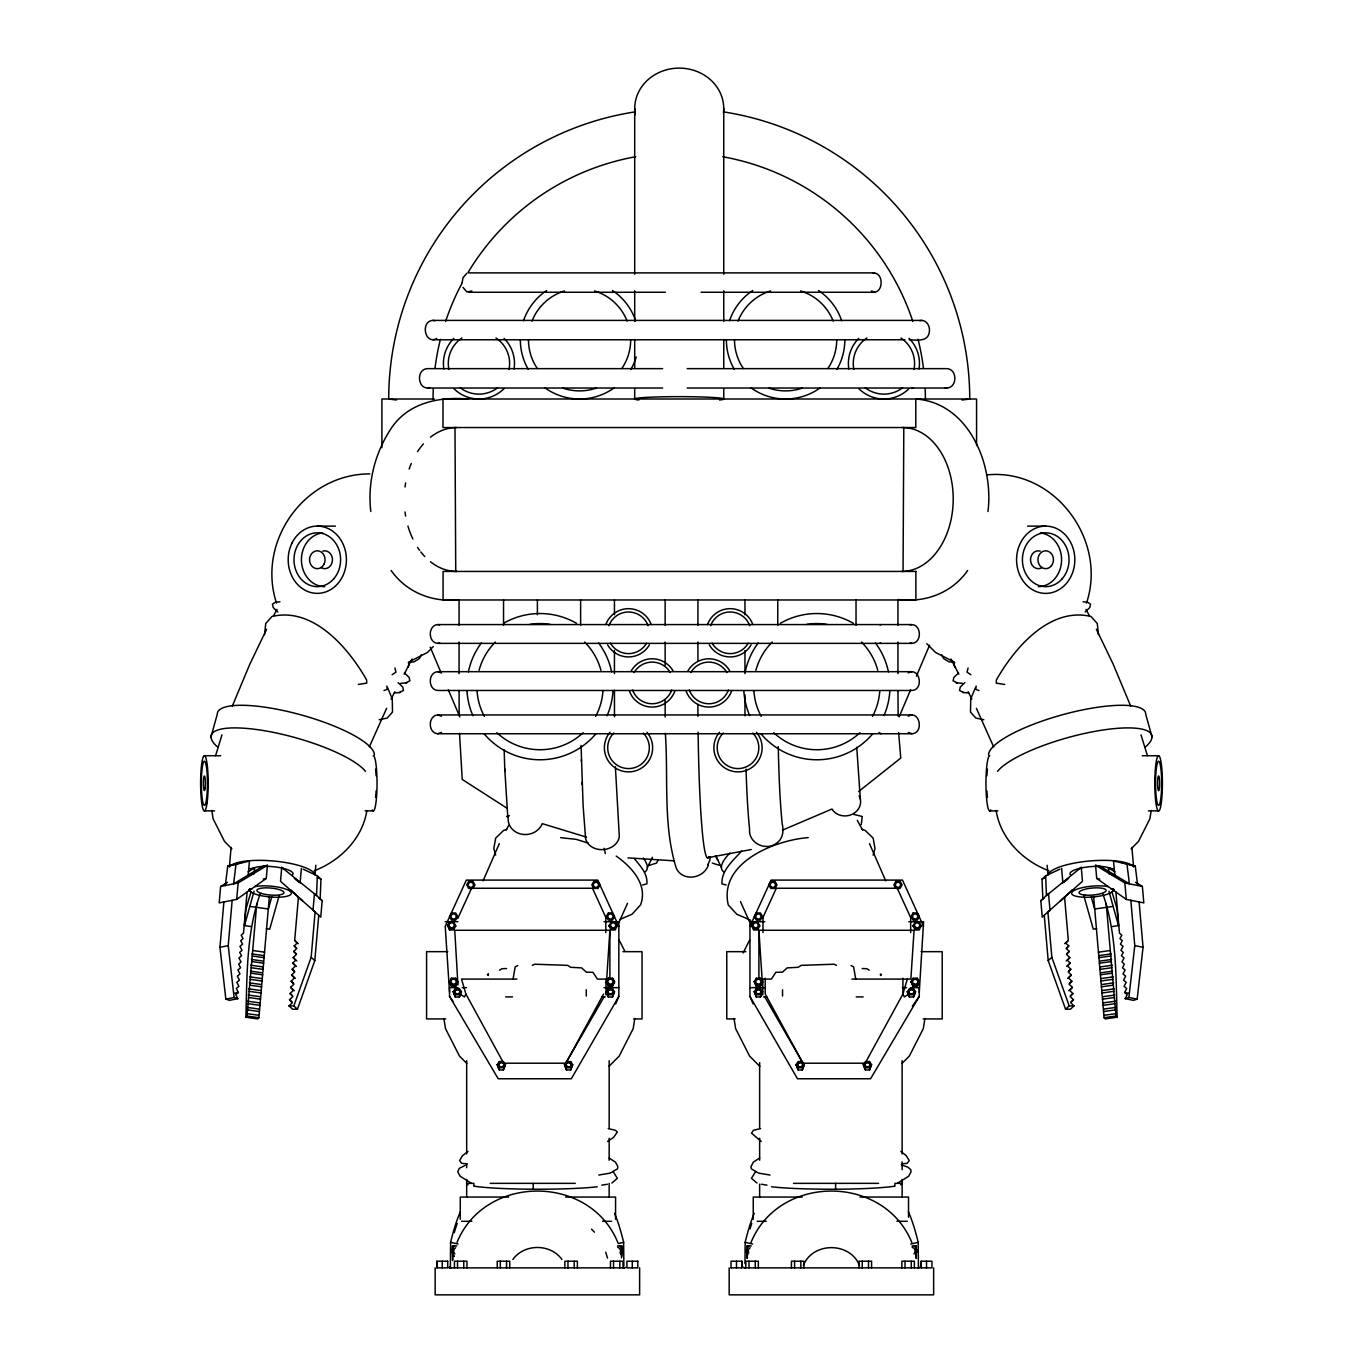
<?xml version="1.0" encoding="UTF-8"?>
<svg xmlns="http://www.w3.org/2000/svg" width="1363" height="1363" viewBox="0 0 1363 1363"><rect width="100%" height="100%" fill="white"/><g stroke="black" fill="none" stroke-linecap="round" stroke-linejoin="round"><path stroke-width="1.5" d="M459.075 690.632L459.178 715.336M614.44 690.24L614.492 716.768M665.127 700.616L665.195 717.006M697.907 704.347L697.907 710.396A159.863 9.78 -90 0 0 697.941 716.342M744.965 694.857L744.965 709.731A151.072 9.234 -90 0 0 744.999 715.814M897.961 690.632L898.132 716.239M449.739 1267.675L449.739 1266.602M452.482 1260.519L452.499 1245.935L456.741 1245.952M452.772 1259.906L452.499 1245.935M747.026 1258.441L747.06 1245.935L751.303 1245.952M747.333 1257.913L747.06 1245.935M609.159 1183.357L609.159 1197.055M903.056 571.438L903.805 427.539M450.369 1267.863L450.608 1242.34A48.591 9.592 -77.3 0 1 460.404 1211.69M744.965 1263.62L745.169 1242.34A48.591 9.592 -77.3 0 1 754.267 1213.291M269.363 896.394L258.902 1017.718L257.794 1018.911L245.885 1017.241C247.061 975.874 246.277 933.553 260.094 894.026M303.165 869.185L317.34 875.813L316.54 895.508L281.732 867.362L280.522 881.282L315.109 911.983L311.156 957.303L293.812 1005.928L297.441 1009.233L314.802 960.625L318.738 915.306M320.169 898.83L320.969 879.135L317.34 875.813M976.095 685.998L975.908 689.405L978.975 690.564M606.705 979.094L609.891 930.282L454.748 930.282L457.934 985.04M919.275 992.281L923.586 921.712L908.763 921.712M227.502 882.304L220.619 886.444L219.187 902.902L236.719 899.393L266.279 878.436L267.421 865.301L262.855 866.221L233.601 883.837L236.003 864.363L249.446 861.007L248.219 875.029L252.785 874.109M247.095 892.032L243.517 933.127L241.183 935.205L243.04 938.647L240.706 940.726L242.563 944.167L239.956 946.348L242.035 950.335L239.684 952.413L241.558 955.787L238.951 957.985L241.012 961.971L238.678 964.118L240.518 967.781L237.912 969.962L239.973 973.949L237.366 976.147L239.445 980.133L236.838 982.331L238.9 986.318L236.293 988.516L238.372 992.503L235.765 994.683L237.826 998.67L229.563 1000.34L225.849 999.147L219.954 947.285L223.89 901.965M229.393 867.055L231.097 847.462M237.826 998.67L234.112 997.495L228.217 945.632L232.17 900.296M236.719 899.393L238.15 882.917L267.421 865.301M251.048 926.55L244.471 925.63L245.902 909.172L251.065 891.709M254.063 873.853L254.591 867.89L249.889 868.827M245.885 1017.241L246.993 1016.048L256.789 903.482M297.441 1009.233L292.619 1009.233L288.99 1005.928L292.312 1002.691L289.518 999.743L292.858 996.506L290.063 993.559L293.386 990.322L290.592 987.374L293.931 984.137L291.137 981.207L294.459 977.97L291.665 975.022L294.664 972.04L292.176 969.212L295.515 965.975L292.721 963.028L295.669 960.336L293.181 957.593L296.521 954.356L293.727 951.408L296.691 948.631L294.204 945.888L297.168 943.128L294.681 940.368L298.429 897.212L302.075 900.534M300.167 882.389L301.393 868.367M315.841 865.266L314.989 875.046A43.071 11.108 5 0 0 275.973 861.246A43.071 11.108 5 0 0 230.228 866.187M322.179 900.67L320.748 917.129L313.03 910.092L314.461 893.617L322.179 900.67L318.908 898.047M462.142 282.567L463.011 277.728L466.93 273.213M987.954 511.483C993.951 464.63 968.906 402.818 915.8 399.001L915.8 427.539L442.992 427.539L442.992 399.001L976.572 399.001L976.572 445.582M264.558 634.664L265.734 623.487L272.004 616.485C313.234 606.62 348.604 648.038 366.647 680.018L366.698 683.153L358.316 684.465M1115.905 892.032L1119.483 933.127L1121.817 935.205L1119.96 938.647L1122.294 940.726L1120.437 944.167L1123.044 946.348L1120.965 950.335L1123.316 952.413L1121.442 955.787L1124.049 957.985L1121.988 961.971L1124.322 964.118L1122.482 967.781L1125.088 969.962L1123.027 973.949L1125.634 976.147L1123.555 980.133L1126.162 982.331L1124.1 986.318L1126.707 988.516L1124.628 992.503L1127.235 994.683L1125.174 998.67L1128.888 997.495L1134.783 945.632L1130.83 900.296M1125.174 998.67L1133.437 1000.34L1137.151 999.147L1143.046 947.285L1139.11 901.965M225.321 885.507L227.74 866.033L241.183 862.677M366.868 810.508C362.558 838.552 340.069 860.99 314.103 870.787M1086.498 603.076C1107.676 539.952 1054.195 468.191 987.102 474.886M1151.19 810.508L1149.878 818.839L1138.497 841.397L1131.12 848.859M634.8 1018.468L633.182 1028.639L619.16 1056.138L608.988 1066.326M924.915 1018.468L923.313 1028.639L909.291 1056.138L902.016 1063.413M1102.906 894.026C1116.723 933.553 1115.939 975.874 1117.115 1017.241L1105.206 1018.911L1104.098 1017.718L1093.637 896.394M1117.115 1017.241L1116.007 1016.048L1106.211 903.482M513.084 979.094L515.146 966.912L517.804 965.549M215.61 755.613L221.982 734.827M968.071 667.972L967.066 672.18L970.882 674.702M861.263 824.598L862.234 816.488L854.005 814.461M244.471 925.63L254.046 891.198M211.009 736.838L217.279 714.212A81.337 20.326 15.5 0 1 295.839 713.496A81.337 20.326 15.5 0 1 374.399 754.881M271.782 896.837L268.358 909.002L249.872 906.429M279.159 895.644L269.721 929.14L266.33 928.68M907.298 979.094L902.919 994.019L865.13 1063.208L802.994 1063.208L764.745 996.915M232.306 706.119L249.821 664.19L266.62 629.263M873.104 855.112L875.012 848.604L873.138 838.126L865.164 830.408L862.183 829.437M483.047 880.907L499.301 843.646M975.329 687.855L970.729 698.963L970.507 712.082L975.806 718.062L983.796 719.698M369.322 746.89L386.615 708.317M615.684 1003.918L618.836 996.404L618.836 921.712L604.013 921.712M899.12 716.887L910.637 689.763M916.396 676.201L929.566 645.193M618.989 922.325L627.508 903.328M457.9 918.168L471.564 888.25L592.479 888.25L606.16 918.168M749.957 926.329L771.1 880.089L902.476 880.089L923.586 926.329M762.65 918.168L776.331 888.25L895.15 888.25M516.935 979.094L461.512 979.094L465.89 994.019L464.493 996.915L460.081 994.223M404.181 674.157L412.018 659.028M421.303 654.751L419.412 658.55L414.062 661.856L410.178 662.111M647.374 867.464L652.4 857.327M708.334 865.079C703.87 878.743 682.488 882.168 676.235 868.044C662.81 825.007 668.483 777.915 665.348 733.345M391.13 699.1L394.844 691.723M743.091 952.976L749.633 940.146M273.282 616.4L277.013 609.414M658.21 859.883L656.523 863.069L649.384 865.335M506.303 829.914L508.689 825.399M465.89 994.019L503.68 1063.208L565.815 1063.208L603.605 994.019M620.881 1254.659L622.942 1251.03L619.773 1245.629M915.442 1254.659L917.486 1251.03L914.317 1245.629M565.815 1063.208L604.048 996.915M618.836 996.404L571.336 1078.763L498.211 1078.763L449.534 996.404L449.534 987.664L458.002 987.664M751.524 926.533L753.569 921.933L757.692 921.899L759.787 926.465M751.524 925.409L753.62 929.975L757.743 929.941L759.787 925.341M754.267 981.701L756.295 978.242L760.435 978.208L762.53 981.65L760.486 986.25L756.363 986.284L754.267 981.701L756.363 986.284M760.486 986.25L762.53 981.65M913.023 926.533L915.05 921.933L919.19 921.899L921.269 926.465M913.023 925.409L915.118 929.975L919.241 929.941L921.269 925.341M911.063 981.701L913.091 978.242L917.231 978.208L919.326 981.65L917.282 986.25L913.159 986.284L911.063 981.701L913.159 986.284M917.282 986.25L919.326 981.65M454.475 1245.629L451.306 1251.03L454.39 1256.465M457.014 1242.392C485.075 1173.952 589.719 1173.952 617.78 1242.392M749.037 1245.629L745.868 1251.03L747.929 1254.659M751.03 1242.392C779.091 1173.952 883.735 1173.952 911.796 1242.392M803.318 1265.528C812.706 1241.693 850.12 1241.693 859.508 1265.528M910.808 987.664L919.275 987.664L919.275 996.404L870.582 1078.763L797.474 1078.763L749.957 996.404L749.957 921.712L764.779 921.712M455.787 925.409L453.692 929.975L449.569 929.941L447.524 925.341L449.62 921.899L453.743 921.933L455.787 926.533M449.483 981.65L451.579 978.208L455.702 978.242L457.747 981.701L455.651 986.284L451.511 986.25L449.483 981.65L451.511 986.25M449.483 982.774L451.579 978.208M455.651 986.284L457.747 981.701M609.022 926.465L611.118 921.899L615.241 921.933L617.269 926.533M609.022 925.341L611.05 929.941L615.19 929.975L617.269 925.409M606.279 981.65L608.375 978.208L612.498 978.242L614.543 981.701L612.447 986.284L608.324 986.25L606.279 981.65L608.324 986.25M606.279 982.774L608.375 978.208M612.447 986.284L614.543 981.701M754.267 991.736L756.295 988.618L760.435 988.601L762.53 991.668L760.486 996.983L756.363 997.017L754.267 991.736L756.363 997.017M760.486 996.983L762.53 991.668M796.06 1064.69L798.105 1061.59L802.228 1061.556L804.323 1064.639L802.296 1069.938L798.156 1069.972L796.06 1064.69L798.156 1069.972M802.296 1069.938L804.323 1064.639M907.332 991.736L909.36 988.618L913.483 988.601L915.578 991.668L913.551 996.983L909.411 997.017L907.332 991.736L909.411 997.017M863.324 1064.69L865.352 1061.59L869.492 1061.556L871.587 1064.639L869.543 1069.938L865.42 1069.972L863.324 1064.69L865.42 1069.972M913.551 996.983L915.578 991.668M869.543 1069.938L871.587 1064.639M453.215 991.668L455.31 988.601L459.45 988.618L461.478 991.736L459.382 997.017L455.259 996.983L453.215 991.668L455.259 996.983M459.382 997.017L461.478 991.736M497.222 1064.639L499.318 1061.556L503.441 1061.59L505.486 1064.69L503.39 1069.972L499.267 1069.938L497.222 1064.639L499.267 1069.938M503.39 1069.972L505.486 1064.69M606.279 991.668L608.375 988.601L612.498 988.618L614.543 991.736L612.447 997.017L608.324 996.983L606.279 991.668L608.324 996.983M606.279 993.866L608.375 988.601M564.486 1064.639L566.565 1061.556L570.705 1061.59L572.733 1064.69L570.637 1069.972L566.514 1069.938L564.486 1064.639L566.514 1069.938M612.447 997.017L614.543 991.736M570.637 1069.972L572.733 1064.69M912.341 1006.286L919.275 996.404M902.119 1183.357L900.909 1184.788L900.909 1183.357L894.929 1183.357L894.929 1186.151A71.387 5.52 0 0 1 835.604 1189.217A71.455 5.537 0 0 1 771.543 1186.781M1060.925 900.534L1064.571 897.212L1068.319 940.368L1065.832 943.128L1068.796 945.888L1066.309 948.631L1069.274 951.408L1066.479 954.356L1069.819 957.593L1067.331 960.336L1070.279 963.028L1067.485 965.975L1070.824 969.212L1068.336 972.04L1071.335 975.022L1068.541 977.97L1071.863 981.207L1069.069 984.137L1072.408 987.374L1069.614 990.322L1072.937 993.559L1070.142 996.506L1073.482 999.743L1070.688 1002.691L1074.01 1005.928L1070.381 1009.233L1065.559 1009.233L1048.198 960.625L1044.262 915.306M967.611 570.552C952.038 592.939 925 603.008 898.37 599.499M512.897 1259.429C524.363 1243.499 550.431 1243.499 561.897 1259.429M741.54 851.091C733.362 860.445 721.248 870.241 721.947 883.837L726.189 885.013M433.298 646.607L427.522 652.417L409.275 661.771M958.513 672.981L953.896 677.394L953.095 680.801L957.405 682.965M964.902 682.59L960.302 687.003L959.501 690.411L963.811 692.574M1085.169 612.004L1089.77 607.591L1090.57 604.184L1087.487 602.139L1083.04 601.782M1060.363 901.011L1072.408 889.749M1042.831 898.83L1042.031 879.135L1045.66 875.813L1059.835 869.185M1040.821 900.67L1048.539 893.617L1049.97 910.092L1042.252 917.129L1040.821 900.67L1044.092 898.047M1079.206 869.253L1081.268 867.362L1082.478 881.282L1047.891 911.983L1051.844 957.303L1069.188 1005.928L1065.559 1009.233M1064.673 943.69L1068.319 940.368M1048.198 960.625L1051.844 957.303M1066.377 948.103L1068.796 945.888M1066.854 953.623L1069.274 951.408M1066.173 960.915L1069.819 957.593M1066.65 966.35L1070.279 963.028M1068.405 971.427L1070.824 969.212M1067.689 978.344L1071.335 975.022M1069.444 983.422L1071.863 981.207M1068.762 990.697L1072.408 987.374M1070.517 995.774L1072.937 993.559M1071.045 1001.958L1073.482 999.743M755.715 1171.499L751.456 1178.314L756.942 1183.05M1081.268 867.362L1046.46 895.508L1045.66 875.813M1062.476 883.088L1067.382 879.135M1063.736 882.287L1068.643 878.351M858.605 791.545L900.756 758.084L898.626 732.561M468.003 1151.377L462.517 1155.688L459.57 1160.56L461.75 1163.355L467.185 1163.866M392.118 674.702L395.934 672.18L394.929 667.972M405.595 682.965L409.905 680.801L409.104 677.394L404.487 672.981M399.189 692.574L403.499 690.411L402.698 687.003L398.098 682.59M499.557 970.217L501.857 968.735L506.576 968.531M471.837 290.966L466.93 291.938L463.011 287.423M908.712 994.223L904.316 996.915L902.919 994.019L902.919 978.191M248.083 871.792L254.591 867.89M759.617 1158.073L753.364 1162.145L750.945 1166.592L751.286 1168.79L758.492 1173.1L770.044 1175.042M897.774 1183.05L908.644 1176.269L911.063 1171.839L910.723 1169.624L907.843 1167.137L901.318 1164.905M607.557 1141.478L613.742 1137.202L617.337 1132.006L615.394 1130.285L608.205 1128.615M908.218 672.947C919.821 666.405 924.216 689.848 911.966 690.479L437.762 690.479C427.812 689.814 427.812 672.351 437.762 671.686L911.966 671.686M908.218 716.205C919.821 709.646 924.216 733.107 911.966 733.737L437.762 733.737C427.812 733.073 427.812 715.609 437.762 714.945L911.966 714.945M436.79 338.484C424.779 345.282 420.179 321.038 432.906 320.407L921.78 320.407C927.59 320.68 930.418 327.512 929.225 332.606C927.624 342.147 916.004 340 909.138 339.779M441.544 732.476L437.762 733.737M611.851 1183.05L617.337 1178.314L613.094 1171.499M1042.031 879.135L1045.574 877.482M532.32 965.328L534.739 964.22L567.638 965.362L570.62 967.287L581.66 967.9L586.397 972.194L592.905 972.279L597.42 979.094L609.891 979.094L609.891 930.282M619.892 919.446L632.04 914.232L640.542 904.93C648.26 884.808 631.495 866.783 616.229 856.117M782.481 830.135L831.992 809.026L833.662 811.326A15.317 13.834 -7.4 0 0 853.613 813.524A15.317 13.834 -7.4 0 0 859.15 795.822M384.025 690.564L387.092 689.405L386.905 685.998M465.294 1165.331L459.246 1168.364L457.729 1171.839L460.166 1176.269L471.036 1183.05M506.627 829.437L503.646 830.408L495.672 838.126L493.798 848.604L495.689 855.112M623.743 1267.863L625.515 1267.317M917.759 1267.863L919.531 1267.317M880.004 624.884L881.043 624.578M506.576 816.488L509.404 815.704M642.62 885.013L646.863 883.837C647.885 873.819 640.15 865.778 634.289 858.588M618.052 1243.601L623.641 1242.34A48.591 9.592 77.3 0 0 614.526 1213.291M910.757 1244.01L918.185 1242.34A48.591 9.592 77.3 0 0 908.388 1211.69M227.74 866.033L236.003 864.363M220.619 886.444L238.15 882.917M263.229 879.05L266.279 878.436M248.799 889.664L251.831 889.051M219.954 947.285L228.217 945.632M234.232 993.32L238.372 992.503M225.849 999.147L234.112 997.495M873.001 273.213C883.054 271.663 883.991 290.847 874.654 292.261L701.093 292.261M760.605 1128.615L753.398 1130.285L751.541 1133.181L761.236 1141.478M707.329 857.804L751.252 849.524M919.769 320.731L921.78 320.407M910.024 624.884C921.201 622.346 922.887 642.74 911.966 643.37L437.762 643.37C427.812 642.706 427.812 625.242 437.762 624.578L911.966 624.578M437.762 643.37L439.721 643.046M598.766 1175.042L610.317 1173.1L617.524 1168.79L617.865 1166.592L615.446 1162.145L609.176 1158.073M601.799 1185.146L607.421 1184.243M369.833 473.915C304.784 473.728 256.312 541.486 276.502 603.076M662.639 368.64L427.556 368.64C415.494 368.998 417.606 390.721 429.686 387.688M687.173 388.029L946.808 388.029C957.542 387.603 957.542 369.066 946.808 368.64L687.173 368.64M1111.952 926.55L1118.529 925.63L1113.128 906.429L1094.642 909.002L1091.218 896.837M1096.67 928.68L1093.279 929.14L1083.841 895.644M1098.408 952.175L1110.3 950.505M1099.26 955.582L1111.169 953.93M1098.885 957.678L1110.794 956.025M1099.737 961.102L1111.646 959.45M1099.362 963.198L1111.271 961.545M1100.316 966.895L1112.225 965.243M1099.89 969.383L1111.799 967.73M1100.759 972.807L1112.668 971.138M1100.367 974.818L1112.276 973.165M1101.321 978.515L1113.23 976.862M1100.912 981.002L1112.821 979.35M1101.781 984.512L1113.69 982.842M1101.406 986.812L1113.315 985.159M1102.36 990.509L1114.27 988.856M1101.951 992.997L1113.861 991.344M1102.906 996.694L1114.815 995.041M1102.48 999.181L1114.389 997.512M1103.451 1002.878L1115.343 1001.209M1103.025 1005.349L1114.934 1003.696M1103.979 1009.046L1115.888 1007.393M1103.553 1011.533L1115.462 1009.881M1104.524 1015.231L1116.416 1013.578M1104.098 1017.718L1116.007 1016.048M962.039 400.023L969.74 399.001A290.506 290.506 0 0 0 723.463 111.885M379.204 719.698L387.194 718.062L392.493 712.082L392.271 698.963L387.671 687.855M808.174 837.632C775.479 840.068 718.335 862.438 728.268 904.93L736.77 914.232L750.638 920.195M279.96 601.782L275.513 602.139L272.43 604.184L273.23 607.591L277.831 612.004M406.821 682.846L400.739 683.323M400.415 692.455L394.35 692.932M621.767 1256.345L621.749 1245.935L621.46 1257.913M916.328 1258.441L916.311 1245.935L916.021 1257.913M901.607 1163.866L907.059 1163.355L909.223 1160.56L906.293 1155.688L900.807 1151.377M1004.684 684.465L996.302 683.153L996.353 680.018C1014.396 648.038 1049.766 606.62 1090.996 616.485L1097.266 623.487L1098.442 634.664M468.327 399.035C439.499 396.497 408.253 402.528 391.164 428.425C375.081 452.652 367.294 482.536 370.821 511.483M753.62 928.833L757.743 928.799M915.118 928.833L919.241 928.799M756.363 985.142L760.486 985.108M913.159 985.142L917.282 985.108M756.363 994.82L760.486 994.786M909.411 994.82L913.551 994.786M798.156 1067.774L802.296 1067.74M865.42 1067.774L869.543 1067.74M468.616 272.89L874.654 272.89M468.616 292.261L665.314 292.261M432.906 339.779L904.913 339.779M427.556 388.029L662.639 388.029M434.524 399.001L381.896 399.001L381.896 447.694M317.289 526.118L335.417 526.118M1027.583 526.118L1045.711 526.118A33.632 29.117 -90 0 1 1070.926 576.566A33.632 29.117 -90 0 1 1020.478 576.566A33.632 29.117 -90 0 1 1045.711 526.118M204.399 755.732L220.755 755.732M1142.245 755.732L1158.601 755.732M204.399 810.883L214.621 810.883M365.08 810.883L373.258 810.883M989.742 810.883L997.92 810.883M1148.379 810.883L1158.601 810.883M445.224 921.712L457.917 921.712M836.49 965.328L834.054 964.22L801.171 965.362L798.173 967.287L787.15 967.9L782.396 972.194L775.888 972.279L771.39 979.094L758.901 979.094L758.901 930.282L914.062 930.282L910.876 979.094L851.875 979.094M447.797 951.664L426.585 951.664L426.585 1018.928L445.667 1018.928M622.959 951.664L642.041 951.664L642.041 1018.928L633.556 1018.928M745.834 951.664L726.769 951.664L726.769 1018.928L735.236 1018.928M921.013 951.664L942.208 951.664L942.208 1018.928L923.126 1018.928M462.227 987.664L466.47 987.664M604.03 987.664L618.836 987.664M749.957 987.664L764.779 987.664M902.34 987.664L906.565 987.664M505.639 996.915L512.573 996.915M602.02 996.915L605.257 996.915M763.553 996.915L766.79 996.915M856.237 996.915L863.171 996.915M288.99 1005.928L293.812 1005.928M1069.188 1005.928L1074.01 1005.928M490.22 1183.357L575.271 1183.357M793.539 1183.357L878.59 1183.357M508.655 1197.055L460.268 1197.055L460.268 1219.272M565.526 1197.055L615.565 1197.055L615.565 1219.272M802.279 1197.055L753.245 1197.055L753.245 1219.272M859.985 1197.055L908.525 1197.055L908.525 1217.261M461.597 1221.299L471.871 1221.299M602.582 1221.299L611.578 1221.299M757.215 1221.299L766.21 1221.299M896.939 1221.299L907.213 1221.299M617.507 1245.952L621.749 1245.935M912.068 1245.952L916.311 1245.935M921.047 1261.218L931.934 1261.218L931.934 1267.863L921.047 1267.863L921.047 1261.218L921.098 1267.863M449.091 1267.863L624.867 1267.863M731.011 1267.863L741.898 1267.863L741.898 1261.218L731.011 1261.218L731.062 1267.863M743.942 1267.863L919.701 1267.863M608.324 994.786L612.447 994.82M455.259 994.786L459.382 994.82M566.514 1067.74L570.637 1067.774M499.267 1067.74L503.39 1067.774M611.05 928.799L615.19 928.833M447.524 925.341L449.569 928.799L453.692 928.833M608.324 985.108L612.447 985.142M451.511 985.108L455.651 985.142M962.261 683.323L956.179 682.846M968.65 692.932L962.585 692.455M457.917 599.771C432.037 602.565 406.293 592.053 391.164 570.552M862.217 968.531L866.953 968.735L869.236 970.217M627.951 857.872L674.344 860.837M952.822 662.111L948.938 661.856L943.588 658.55L941.697 654.751M560.619 837.632L576.43 839.404L588.322 843.118M396.429 400.023L388.711 399.001A290.506 290.506 0 0 1 635.005 111.885M252.7 950.505L264.592 952.175M251.831 953.93L263.741 955.582M252.206 956.025L264.115 957.678M251.354 959.45L263.263 961.102M251.729 961.545L263.638 963.198M250.775 965.243L262.684 966.895M251.201 967.73L263.11 969.383M250.332 971.138L262.241 972.807M250.724 973.165L262.633 974.818M249.77 976.862L261.679 978.515M250.179 979.35L262.088 981.002M249.31 982.842L261.219 984.512M249.685 985.159L261.594 986.812M248.73 988.856L260.64 990.509M249.139 991.344L261.049 992.997M248.185 995.041L260.094 996.694M248.611 997.512L260.52 999.181M247.657 1001.209L259.549 1002.878M248.066 1003.696L259.975 1005.349M247.112 1007.393L259.021 1009.046M247.538 1009.881L259.447 1011.533M246.584 1013.578L258.476 1015.231M246.993 1016.048L258.902 1017.718M944.678 387.688L946.808 388.029M761.389 1184.243L766.994 1185.146M432.906 320.407L434.916 320.731M910.024 643.046L911.966 643.37M437.762 624.578L439.721 624.884M911.966 733.737L908.218 732.476M437.762 671.686L441.544 672.947M437.762 714.945L441.544 716.205M874.654 292.261L871.451 290.966M1110.215 874.109L1114.781 875.029L1113.554 861.007L1135.26 866.033L1137.679 885.507M1135.498 882.304L1142.381 886.444L1143.813 902.902L1126.281 899.393L1096.721 878.436L1095.579 865.301L1100.145 866.221L1129.399 883.837L1126.997 864.363M1108.937 873.853L1108.409 867.89L1113.111 868.827M1095.579 865.301L1124.85 882.917L1142.381 886.444M1096.721 878.436L1099.771 879.05M1111.169 889.051L1114.201 889.664M1134.783 945.632L1143.046 947.285M1124.628 992.503L1128.768 993.32M1128.888 997.495L1137.151 999.147M745.169 1242.34L752.615 1244.01M450.608 1242.34L458.053 1244.01M1121.817 862.677L1135.26 866.033M911.796 387.688L912.937 388.029M586.533 837.155L542.27 823.644A17.634 15.93 -7.4 0 1 521.927 834.258A17.634 15.93 -7.4 0 1 508.178 817.647M880.004 643.046L881.043 643.37M881.043 733.737L879.033 732.476M743.278 1267.317L745.067 1267.863M449.262 1267.317L451.051 1267.863M712.287 863.069L719.425 865.335M317.426 877.482L320.969 879.135M953.725 661.771L935.478 652.417L926.806 643.694M1048.897 870.787C1022.932 860.99 1000.442 838.552 996.132 810.508M851.006 965.549L853.647 966.912L855.708 979.094M1108.409 867.89L1114.917 871.792M507.343 808.429L462.244 779.449L459.501 733.328M295.618 879.135L300.524 883.088M294.357 878.351L299.264 882.287M281.732 867.362L283.794 869.253M294.681 940.368L298.327 943.69M311.156 957.303L314.802 960.625M294.204 945.888L296.623 948.103M293.727 951.408L296.146 953.623M293.181 957.593L296.827 960.915M292.721 963.028L296.35 966.35M292.176 969.212L294.595 971.427M291.665 975.022L295.311 978.344M291.137 981.207L293.556 983.422M290.592 987.374L294.238 990.697M290.063 993.559L292.483 995.774M289.518 999.743L291.955 1001.958M290.592 889.749L302.637 901.011M759.821 1066.326L749.633 1056.138L735.628 1028.639L734.01 1018.468M466.793 1063.413L459.518 1056.138L445.497 1028.639L443.878 1018.468M231.88 848.859L224.503 841.397L213.122 818.839L211.81 810.508M591.542 1229.136L594.455 1232.186M466.691 1183.357L467.884 1184.788L467.884 1183.357L473.864 1183.357L473.864 1186.151A71.387 5.52 0 0 0 533.206 1189.217A71.455 5.537 0 0 0 597.267 1186.781M449.534 996.404L452.993 1001.345M919.326 982.774L917.231 978.208M762.53 982.774L760.435 978.208M614.543 982.842L612.498 978.242M457.747 982.842L455.702 978.242M857.293 820.305L862.506 829.914M802.994 1063.208L765.205 994.019L765.205 978.191M1085.987 609.414L1089.719 616.4M950.982 659.028L958.819 674.157M717.875 860.036L715.558 855.64L721.436 867.464M619.16 940.146L624.782 951.153M1096.38 629.263L1113.179 664.19L1130.694 706.119M968.156 691.723L971.87 699.1M976.385 708.317L993.678 746.89M869.509 843.646L885.746 880.907M740.501 901.625L749.803 922.325M618.836 926.329L597.71 880.089L466.333 880.089L445.224 926.329L449.534 992.281M897.246 888.25L910.91 918.168M430.214 647.135L440.896 672.317M448.308 689.763L459.825 716.887M749.957 996.404L753.126 1003.918M1141.018 734.827L1147.39 755.613M605.7 1252.205L607.523 1258.066M1111.935 891.709L1117.098 909.172L1118.529 925.63M1151.991 736.838L1145.721 714.212A81.337 20.326 -15.5 0 0 1067.161 713.496A81.337 20.326 -15.5 0 0 988.601 754.881M1108.954 891.198L1113.128 906.429M604.167 848.314L605.308 853.579M860.36 799.229L856.731 747.197M507.769 817.067L504.77 768.902M1131.903 847.462L1133.607 867.055M1124.85 882.917L1126.281 899.393M1061.607 868.367L1062.833 882.389M1047.159 865.266L1048.011 875.046A43.071 11.108 -5 0 1 1087.027 861.246A43.071 11.108 -5 0 1 1132.772 866.187M758.901 930.282L762.104 979.094M581.064 745.493L583.108 805.567L585.579 838.381A17.038 14.022 -5.1 0 0 602.923 849.626A17.038 14.022 -5.1 0 0 619.313 836.507L615.377 766.722M504.157 749.889L504.855 771.373M582.069 782.226L582.137 784.594M581.354 759.617L581.388 761.372M778.256 746.617C778.835 772.361 779.687 798.139 782.175 823.797C783.844 830.561 783.061 838.535 776.944 842.896C766.33 851.654 748.219 843.356 749.582 829.113A151.072 9.234 -90 0 1 746.021 769.158M918.185 1242.34L918.441 1267.863M623.641 1242.34L623.862 1265.75M454.986 427.539L455.736 571.438M759.651 1184.089L759.651 1197.055M933.638 1267.863L933.638 1294.85L729.171 1294.85L729.171 1267.863M926.533 1261.218L926.533 1267.863M919.19 921.899L919.19 923.041M915.05 921.933L915.05 923.075M914.369 1267.863L914.369 1261.218L901.846 1261.218L901.846 1267.863M913.091 978.242L913.091 979.367M911.285 1261.218L911.285 1267.863M910.671 918.168L910.671 932.599M905.015 1261.218L905.015 1267.863M902.119 1060.635L902.119 1154.035M902.119 1161.855L902.119 1169.693M902.119 1179.455L902.119 1197.055M897.961 599.976L897.961 625.242M897.961 642.075L897.961 673.663M871.57 1267.863L871.57 1261.218L859.065 1261.218L859.065 1267.863M869.492 1061.556L869.492 1063.753M868.487 1261.218L868.487 1267.863M862.234 1261.218L862.234 1267.863M856.032 599.976L856.032 625.242M835.604 1183.357L835.604 1189.217M803.931 1267.863L803.931 1261.218L791.426 1261.218L791.426 1267.863M802.228 1061.556L802.228 1063.753M800.848 1261.218L800.848 1267.863M794.595 1261.218L794.595 1267.863M782.532 989.691L782.532 996.063M777.745 599.976L777.745 625.242M762.99 918.168L762.99 932.599M762.786 979.094L762.786 994.939M759.651 1062.646L759.651 1128.206M759.651 1138.224L759.651 1160.254M758.339 1267.863L758.339 1261.218L745.834 1261.218L745.834 1267.863M757.692 921.899L757.692 923.041M756.295 978.242L756.295 979.367M755.255 1261.218L755.255 1267.863M753.569 921.933L753.569 923.075M749.003 1261.218L749.003 1267.863M744.965 599.976L744.965 614.713M744.965 650.509L744.965 673.663M741.847 1261.218L741.847 1267.863M736.497 1261.218L736.497 1267.863M723.753 108.495L723.753 274.27M723.753 290.745L723.753 321.412M723.753 339.472L723.753 368.061M723.753 388.694L723.753 399.001M697.924 599.976L697.924 625.242M697.924 642.092L697.924 661.038M665.144 599.976L665.144 625.242M665.144 642.075L665.144 665.229M639.622 1267.863L639.622 1294.85L435.155 1294.85L435.155 1267.863M634.698 108.495L634.698 274.27M634.698 290.745L634.698 321.412M634.698 339.472L634.698 368.061M634.698 388.694L634.698 399.001M632.296 1261.218L632.296 1267.863M622.976 1267.863L622.976 1261.218L610.454 1261.218L610.454 1267.863M619.807 1261.218L619.807 1267.863M615.241 921.933L615.241 923.075M614.44 599.976L614.44 614.713M614.44 650.509L614.44 673.663M613.537 1261.218L613.537 1267.863M611.118 921.899L611.118 923.041M609.159 1060.687L609.159 1128.206M609.159 1138.224L609.159 1160.254M606.024 979.094L606.024 994.939M605.819 918.168L605.819 932.599M586.277 989.691L586.277 996.063M580.621 599.976L580.621 625.242M577.384 1267.863L577.384 1261.218L564.878 1261.218L564.878 1267.863M574.215 1261.218L574.215 1267.863M570.705 1061.59L570.705 1063.77M567.962 1261.218L567.962 1267.863M537.397 599.976L537.397 614.713M533.206 1183.357L533.206 1189.217M509.745 1267.863L509.745 1261.218L497.222 1261.218L497.222 1267.863M506.559 1261.218L506.559 1267.863M503.543 599.976L503.543 625.242M500.306 1261.218L500.306 1267.863M499.318 1061.556L499.318 1063.753M466.947 1267.863L466.947 1261.218L454.441 1261.218L454.441 1267.863M466.674 1060.635L466.674 1154.035M466.674 1163.815L466.674 1167.733M466.674 1179.455L466.674 1197.055M463.778 1261.218L463.778 1267.863M459.075 599.976L459.075 625.242M459.075 642.075L459.075 673.663M457.525 1261.218L457.525 1267.863M453.743 921.933L453.743 923.075M449.62 921.899L449.62 923.041M449.569 928.799L449.569 929.941M442.259 1261.218L442.259 1267.863M436.927 1261.218L436.927 1267.863M638.889 400.006A44.502 2.351 0 0 1 679.234 396.65A44.502 2.351 0 0 1 719.562 400.006M433.076 399.001A246.158 246.158 0 0 1 433.281 388.694M435.036 367.908A246.158 246.158 0 0 1 440.419 339.285M445.616 321.429A246.158 246.158 0 0 1 462.04 283.146M468.139 272.379A246.158 246.158 0 0 1 635.754 156.728M722.714 156.728A246.158 246.158 0 0 1 912.852 321.429M918.032 339.285A246.158 246.158 0 0 1 923.415 367.908M925.17 388.694A246.158 246.158 0 0 1 925.392 399.001M635.277 114.816A44.502 40.379 0 0 1 678.058 68.133A44.502 40.379 0 0 1 723.48 112.703M630.677 339.779A51.095 51.095 0 0 1 621.801 368.555M596.449 388.029A51.095 51.095 0 0 1 562.715 388.029M537.346 368.555A51.095 51.095 0 0 1 528.469 339.779M531.996 321.123A51.095 51.095 0 0 1 564.521 290.949M594.626 290.949A51.095 51.095 0 0 1 627.15 321.123M636.265 356.953A59.222 59.222 0 0 1 630.865 369.39M614.066 387.927A59.222 59.222 0 0 1 545.081 387.927M528.282 369.39A59.222 59.222 0 0 1 520.342 339.779M523.494 320.765A59.222 59.222 0 0 1 546.682 290.523M612.464 290.523A59.222 59.222 0 0 1 635.669 320.765M836.712 339.779A51.095 51.095 0 0 1 827.835 368.555M802.466 388.029A51.095 51.095 0 0 1 768.749 388.029M743.38 368.555A51.095 51.095 0 0 1 734.504 339.779M738.03 321.123A51.095 51.095 0 0 1 770.555 290.949M800.66 290.949A51.095 51.095 0 0 1 833.185 321.123M844.839 339.779A59.222 59.222 0 0 1 836.899 369.39M820.1 387.927A59.222 59.222 0 0 1 751.115 387.927M734.316 369.39A59.222 59.222 0 0 1 726.377 339.779M729.512 320.765A59.222 59.222 0 0 1 752.717 290.523M818.499 290.523A59.222 59.222 0 0 1 841.704 320.765M902.579 387.791A30.668 30.668 0 0 1 865.249 387.791M853.851 369.458A30.668 30.668 0 0 1 866.885 337.973M900.943 337.973A30.668 30.668 0 0 1 913.994 369.458M909.053 338.348A35.54 35.54 0 0 1 919.02 369.032M909.053 388.608A35.54 35.54 0 0 1 858.792 388.608M848.825 369.032A35.54 35.54 0 0 1 858.792 338.348M495.979 337.973A30.668 30.668 0 0 1 509.029 369.458M497.614 387.791A30.668 30.668 0 0 1 460.285 387.791M448.887 369.458A30.668 30.668 0 0 1 461.921 337.973M504.071 338.348A35.54 35.54 0 0 1 514.055 369.032M504.071 388.608A35.54 35.54 0 0 1 453.828 388.608M443.861 369.032A35.54 35.54 0 0 1 453.828 338.348M602.957 690.768A63.09 63.09 0 0 1 595.631 716.41M583.143 732.681A63.09 63.09 0 0 1 496.865 732.681M484.359 716.41A63.09 63.09 0 0 1 477.05 690.768M479.06 670.323A63.09 63.09 0 0 1 495.382 642.041M529.713 624.407A63.09 63.09 0 0 1 550.294 624.407M584.608 642.041A63.09 63.09 0 0 1 600.947 670.323M612.992 690.888A73.125 73.125 0 0 1 607.131 715.626M596.006 733.669A73.125 73.125 0 0 1 484.001 733.669M472.859 715.626A73.125 73.125 0 0 1 466.998 690.888M468.395 671.84A73.125 73.125 0 0 1 481.343 642.995M503.441 623.334A73.125 73.125 0 0 1 576.566 623.334M598.647 642.995A73.125 73.125 0 0 1 611.612 671.84M752.717 733.038A20.82 20.82 0 0 1 752.717 762.479A20.82 20.82 0 0 1 723.276 762.479A20.82 20.82 0 0 1 723.276 733.038M756.482 732.255A24.125 24.125 0 0 1 754.557 765.307A24.125 24.125 0 0 1 721.436 765.307A24.125 24.125 0 0 1 719.511 732.255M728.421 690.036A20.82 20.82 0 0 1 689.286 690.036M690.82 672.521A20.82 20.82 0 0 1 726.871 672.521M731.522 691.177A24.125 24.125 0 0 1 686.168 691.177M687.957 670.852A24.125 24.125 0 0 1 729.75 670.852M748.202 643.217A20.82 20.82 0 0 1 712.15 643.217M710.617 625.685A20.82 20.82 0 0 1 749.735 625.685M751.081 644.869A24.125 24.125 0 0 1 709.288 644.869M707.499 624.561A24.125 24.125 0 0 1 752.853 624.561M671.72 690.036A20.82 20.82 0 0 1 632.585 690.036M634.119 672.521A20.82 20.82 0 0 1 670.187 672.521M674.821 691.177A24.125 24.125 0 0 1 629.467 691.177M631.256 670.852A24.125 24.125 0 0 1 673.049 670.852M643.234 733.038A20.82 20.82 0 0 1 643.234 762.479A20.82 20.82 0 0 1 613.793 762.479A20.82 20.82 0 0 1 613.793 733.038M646.999 732.255A24.125 24.125 0 0 1 645.074 765.307A24.125 24.125 0 0 1 611.953 765.307A24.125 24.125 0 0 1 610.028 732.255M646.539 643.217A20.82 20.82 0 0 1 610.488 643.217M608.954 625.685A20.82 20.82 0 0 1 648.072 625.685M649.401 644.869A24.125 24.125 0 0 1 607.608 644.869M605.836 624.561A24.125 24.125 0 0 1 651.19 624.561M879.799 690.768A63.09 63.09 0 0 1 872.473 716.41M859.985 732.681A63.09 63.09 0 0 1 773.707 732.681M761.201 716.41A63.09 63.09 0 0 1 753.875 690.768M755.903 670.323A63.09 63.09 0 0 1 772.225 642.041M806.555 624.407A63.09 63.09 0 0 1 827.12 624.407M861.45 642.041A63.09 63.09 0 0 1 877.772 670.323M889.835 690.888A73.125 73.125 0 0 1 883.974 715.626M872.848 733.669A73.125 73.125 0 0 1 760.844 733.669M749.701 715.626A73.125 73.125 0 0 1 743.84 690.888M745.237 671.84A73.125 73.125 0 0 1 758.186 642.995M780.283 623.334A73.125 73.125 0 0 1 853.391 623.334M875.489 642.995A73.125 73.125 0 0 1 888.437 671.84M902.527 427.539A71.949 51.078 -89.4 0 1 953.214 499.471A71.949 51.078 -89.4 0 1 901.744 571.438M456.775 571.438A71.949 52.544 -90 0 1 430.504 561.795M424.796 556.564A71.949 52.544 -90 0 1 420.843 551.981M419.617 550.362A71.949 52.544 -90 0 1 417.538 547.33M412.87 538.998A71.949 52.544 -90 0 1 407.946 526.05M405.646 516.1A71.949 52.544 -90 0 1 405.032 511.994M405.032 486.983A71.949 52.544 -90 0 1 405.646 482.877M409.156 469.059A71.949 52.544 -90 0 1 411.268 463.505M417.538 451.647A71.949 52.544 -90 0 1 423.433 443.878M430.504 437.182A71.949 52.544 -90 0 1 456.775 427.539M708.913 856.594A159.863 9.78 -90 0 1 698.112 732.101M710.362 856.782A16.526 16.135 16.1 0 1 707.636 864.687M1042.15 567.485A8.928 7.735 -90 0 1 1030.598 560.909A8.928 7.735 -90 0 1 1040.276 551.112M1040.31 532.933A26.902 23.307 -90 0 1 1061.556 560.909A26.902 23.307 -90 0 1 1038.282 586.652M997.546 771.356A81.337 20.326 -15.5 0 1 1099.668 730.534A81.337 20.326 -15.5 0 1 1145.193 747.163M1070.466 874.876A21.007 5.418 -5 0 1 1097.13 866.34M1098.851 866.357A21.007 5.418 -5 0 1 1111.322 869.185M1113.026 888.693A21.007 5.418 -5 0 1 1089.906 897.161A21.007 5.418 -5 0 1 1073.993 890.55A21.007 5.418 -5 0 1 1107.983 886.614M990.731 809.946A27.567 3.782 -90 0 1 985.994 786.911A27.567 3.782 -90 0 1 989.742 755.732M987.425 797.491A22.064 3.033 -90 0 1 986.897 790.847M986.897 775.768A22.064 3.033 -90 0 1 987.425 769.124M955.173 667.461A71.387 18.997 -26.4 0 1 954.594 662.248M322.724 551.112A8.928 7.735 -90 0 1 332.402 560.909A8.928 7.735 -90 0 1 320.85 567.485M324.718 586.652A26.902 23.307 -90 0 1 301.444 560.909A26.902 23.307 -90 0 1 322.69 532.933M217.807 747.163A81.337 20.326 15.5 0 1 263.332 730.534A81.337 20.326 15.5 0 1 365.454 771.356M251.678 869.185A21.007 5.418 5 0 1 264.149 866.357M265.87 866.34A21.007 5.418 5 0 1 292.534 874.876M255.017 886.614A21.007 5.418 5 0 1 289.007 890.55A21.007 5.418 5 0 1 273.094 897.161A21.007 5.418 5 0 1 249.974 888.693M373.258 755.732A27.567 3.782 -90 0 1 377.006 786.911A27.567 3.782 -90 0 1 372.269 809.946M375.575 769.124A22.064 3.033 -90 0 1 376.103 775.768M376.103 790.847A22.064 3.033 -90 0 1 375.575 797.491M408.406 662.248A71.387 18.997 26.4 0 1 407.827 667.461M723.736 871.843A71.387 18.997 -26.4 0 1 729.835 853.102M749.957 1228.898A43.156 8.519 -77.3 0 1 751.763 1223.463M748.798 1253.091A3.919 3.919 0 0 1 750.178 1247.741M912.239 1247.332A3.919 3.919 0 0 1 913.926 1253.892M643.251 858.043A71.387 18.997 26.4 0 1 645.057 871.843M617.678 1247.332A3.919 3.919 0 0 1 620.012 1253.091M454.254 1232.731A43.156 8.519 -77.3 0 1 457.201 1223.463M454.867 1253.892A3.919 3.919 0 0 1 455.634 1247.741M488.38 974.051L488.261 975.499L487.375 974.494L488.38 974.051M770.759 881.316L768.732 884.911L770.828 888.472L774.951 888.437L776.995 884.843L774.9 881.282L770.759 881.316M756.295 912.989L754.267 916.583L756.363 920.144L760.486 920.11L762.53 916.515L760.435 912.954L756.295 912.989M895.9 881.316L893.855 884.911L895.951 888.472L900.074 888.437L902.119 884.843L900.023 881.282L895.9 881.316M913.091 912.989L911.063 916.583L913.159 920.144L917.282 920.11L919.326 916.515L917.231 912.954L913.091 912.989M468.787 881.282L466.691 884.843L468.719 888.437L472.859 888.472L474.954 884.911L472.91 881.316L468.787 881.282M451.579 912.954L449.483 916.515L451.511 920.11L455.651 920.144L457.747 916.583L455.702 912.989L451.579 912.954M593.91 881.282L591.815 884.843L593.842 888.437L597.982 888.472L600.078 884.911L598.033 881.316L593.91 881.282M608.375 912.954L606.279 916.515L608.324 920.11L612.447 920.144L614.543 916.583L612.498 912.989L608.375 912.954M881.418 974.494L880.549 975.499L880.413 974.051L881.418 974.494M915.868 571.438L443.077 571.438L443.077 599.976L915.868 599.976L915.868 571.438M447.763 1261.218L436.876 1261.218L436.876 1267.863L447.763 1267.863L447.711 1261.218M637.799 1261.218L626.912 1261.218L626.963 1267.863L637.799 1267.863L637.799 1261.218M1062.186 578.781A26.902 23.307 -90 0 0 1051.742 533.751A26.902 23.307 -90 0 0 1023.204 566.718A26.902 23.307 -90 0 0 1062.186 578.781M1051.18 566.071A8.928 7.735 -90 0 0 1047.704 551.112A8.928 7.735 -90 0 0 1038.231 562.05A8.928 7.735 -90 0 0 1051.18 566.071M1085.34 895.099A13.579 3.51 -5 0 0 1106.109 890.584A13.579 3.51 -5 0 0 1086.311 888.932A13.579 3.51 -5 0 0 1085.34 895.099M1161.293 802.807A27.567 3.782 -90 0 0 1159.589 756.669A27.567 3.782 -90 0 0 1154.938 790.438A27.567 3.782 -90 0 0 1161.293 802.807M1160.748 798.905A22.064 3.033 -90 0 0 1159.385 761.985A22.064 3.033 -90 0 0 1155.671 789.024A22.064 3.033 -90 0 0 1160.748 798.905M1159.487 786.962A7.326 1.005 -90 0 0 1158.601 775.973A7.326 1.005 -90 0 0 1157.732 786.962A7.326 1.005 -90 0 0 1159.487 786.962M292.074 542.934A33.632 29.117 90 0 0 317.289 593.365A33.632 29.117 90 0 0 342.522 542.934A33.632 29.117 90 0 0 292.074 542.934M333.765 578.781A26.902 23.307 -90 0 0 323.321 533.751A26.902 23.307 -90 0 0 294.783 566.718A26.902 23.307 -90 0 0 333.765 578.781M324.002 564.214A8.928 7.735 -90 0 0 317.289 550.805A8.928 7.735 -90 0 0 310.594 564.214A8.928 7.735 -90 0 0 324.002 564.214M261.236 893.378A13.579 3.51 5 0 0 283.623 893.378A13.579 3.51 5 0 0 266.381 887.858A13.579 3.51 5 0 0 261.236 893.378M207.074 802.807A27.567 3.782 -90 0 0 205.37 756.669A27.567 3.782 -90 0 0 200.736 790.438A27.567 3.782 -90 0 0 207.074 802.807M206.546 798.905A22.064 3.033 -90 0 0 205.183 761.985A22.064 3.033 -90 0 0 201.468 789.024A22.064 3.033 -90 0 0 206.546 798.905M205.097 788.478A7.326 1.005 -90 0 0 204.654 776.229A7.326 1.005 -90 0 0 203.428 785.207A7.326 1.005 -90 0 0 205.097 788.478M910.143 993.593A2.573 2.232 0 0 0 914.028 991.702A2.573 2.232 0 0 0 910.177 989.725A2.573 2.232 0 0 0 910.143 993.593M910.143 993.866A2.573 2.232 0 0 0 914.028 991.957A2.573 2.232 0 0 0 910.177 989.981A2.573 2.232 0 0 0 910.143 993.866M913.874 983.933A2.573 2.487 0 0 0 917.776 981.803A2.573 2.487 0 0 0 913.926 979.605A2.573 2.487 0 0 0 913.874 983.933M915.834 927.487A2.573 2.487 0 0 0 919.735 925.358A2.573 2.487 0 0 0 915.868 923.16A2.573 2.487 0 0 0 915.834 927.487M913.874 918.747A2.573 2.573 0 0 0 917.776 916.549A2.573 2.573 0 0 0 913.926 914.266A2.573 2.573 0 0 0 913.874 918.747M896.684 887.074A2.573 2.573 0 0 0 900.568 884.877A2.573 2.573 0 0 0 896.718 882.594A2.573 2.573 0 0 0 896.684 887.074M771.543 887.074A2.573 2.573 0 0 0 775.445 884.877A2.573 2.573 0 0 0 771.594 882.594A2.573 2.573 0 0 0 771.543 887.074M757.078 918.747A2.573 2.573 0 0 0 760.98 916.549A2.573 2.573 0 0 0 757.129 914.266A2.573 2.573 0 0 0 757.078 918.747M754.352 927.487A2.573 2.487 0 0 0 758.237 925.358A2.573 2.487 0 0 0 754.386 923.16A2.573 2.487 0 0 0 754.352 927.487M757.078 983.796A2.573 2.487 0 0 0 760.98 981.667A2.573 2.487 0 0 0 757.129 979.469A2.573 2.487 0 0 0 757.078 983.796M757.078 993.593A2.573 2.232 0 0 0 760.98 991.702A2.573 2.232 0 0 0 757.129 989.725A2.573 2.232 0 0 0 757.078 993.593M757.078 993.866A2.573 2.232 0 0 0 760.98 991.957A2.573 2.232 0 0 0 757.129 989.981A2.573 2.232 0 0 0 757.078 993.866M798.888 1066.565A2.573 2.232 0 0 0 802.773 1064.656A2.573 2.232 0 0 0 798.922 1062.697A2.573 2.232 0 0 0 798.888 1066.565M798.888 1066.82A2.573 2.232 0 0 0 802.773 1064.912A2.573 2.232 0 0 0 798.922 1062.953A2.573 2.232 0 0 0 798.888 1066.82M866.135 1066.565A2.573 2.232 0 0 0 870.037 1064.656A2.573 2.232 0 0 0 866.187 1062.697A2.573 2.232 0 0 0 866.135 1066.565M866.135 1066.82A2.573 2.232 0 0 0 870.037 1064.912A2.573 2.232 0 0 0 866.187 1062.953A2.573 2.232 0 0 0 866.135 1066.82M455.549 993.269A2.573 2.232 0 0 0 459.842 992.23A2.573 2.232 0 0 0 456.656 989.521A2.573 2.232 0 0 0 455.549 993.269M455.549 993.525A2.573 2.232 0 0 0 459.842 992.485A2.573 2.232 0 0 0 456.656 989.777A2.573 2.232 0 0 0 455.549 993.525M451.8 983.422A2.573 2.487 0 0 0 456.111 982.263A2.573 2.487 0 0 0 452.925 979.247A2.573 2.487 0 0 0 451.8 983.422M449.841 927.113A2.573 2.487 0 0 0 454.152 925.954A2.573 2.487 0 0 0 450.966 922.938A2.573 2.487 0 0 0 449.841 927.113M451.8 918.355A2.573 2.573 0 0 0 456.111 917.163A2.573 2.573 0 0 0 452.925 914.028A2.573 2.573 0 0 0 451.8 918.355M469.008 886.683A2.573 2.573 0 0 0 473.319 885.49A2.573 2.573 0 0 0 470.133 882.355A2.573 2.573 0 0 0 469.008 886.683M594.132 886.683A2.573 2.573 0 0 0 598.442 885.49A2.573 2.573 0 0 0 595.256 882.355A2.573 2.573 0 0 0 594.132 886.683M608.597 918.355A2.573 2.573 0 0 0 612.907 917.163A2.573 2.573 0 0 0 609.721 914.028A2.573 2.573 0 0 0 608.597 918.355M611.34 927.113A2.573 2.487 0 0 0 615.65 925.954A2.573 2.487 0 0 0 612.464 922.938A2.573 2.487 0 0 0 611.34 927.113M608.597 983.422A2.573 2.487 0 0 0 612.907 982.263A2.573 2.487 0 0 0 609.721 979.247A2.573 2.487 0 0 0 608.597 983.422M608.597 993.269A2.573 2.232 0 0 0 612.907 992.23A2.573 2.232 0 0 0 609.721 989.521A2.573 2.232 0 0 0 608.597 993.269M608.597 993.525A2.573 2.232 0 0 0 612.907 992.485A2.573 2.232 0 0 0 609.721 989.777A2.573 2.232 0 0 0 608.597 993.525M566.804 1066.224A2.573 2.232 0 0 0 571.114 1065.202A2.573 2.232 0 0 0 567.911 1062.476A2.573 2.232 0 0 0 566.804 1066.224M566.804 1066.496A2.573 2.232 0 0 0 571.114 1065.457A2.573 2.232 0 0 0 567.911 1062.748A2.573 2.232 0 0 0 566.804 1066.496M499.54 1066.224A2.573 2.232 0 0 0 503.85 1065.202A2.573 2.232 0 0 0 500.664 1062.476A2.573 2.232 0 0 0 499.54 1066.224M499.54 1066.496A2.573 2.232 0 0 0 503.85 1065.457A2.573 2.232 0 0 0 500.664 1062.748A2.573 2.232 0 0 0 499.54 1066.496"/></g></svg>
